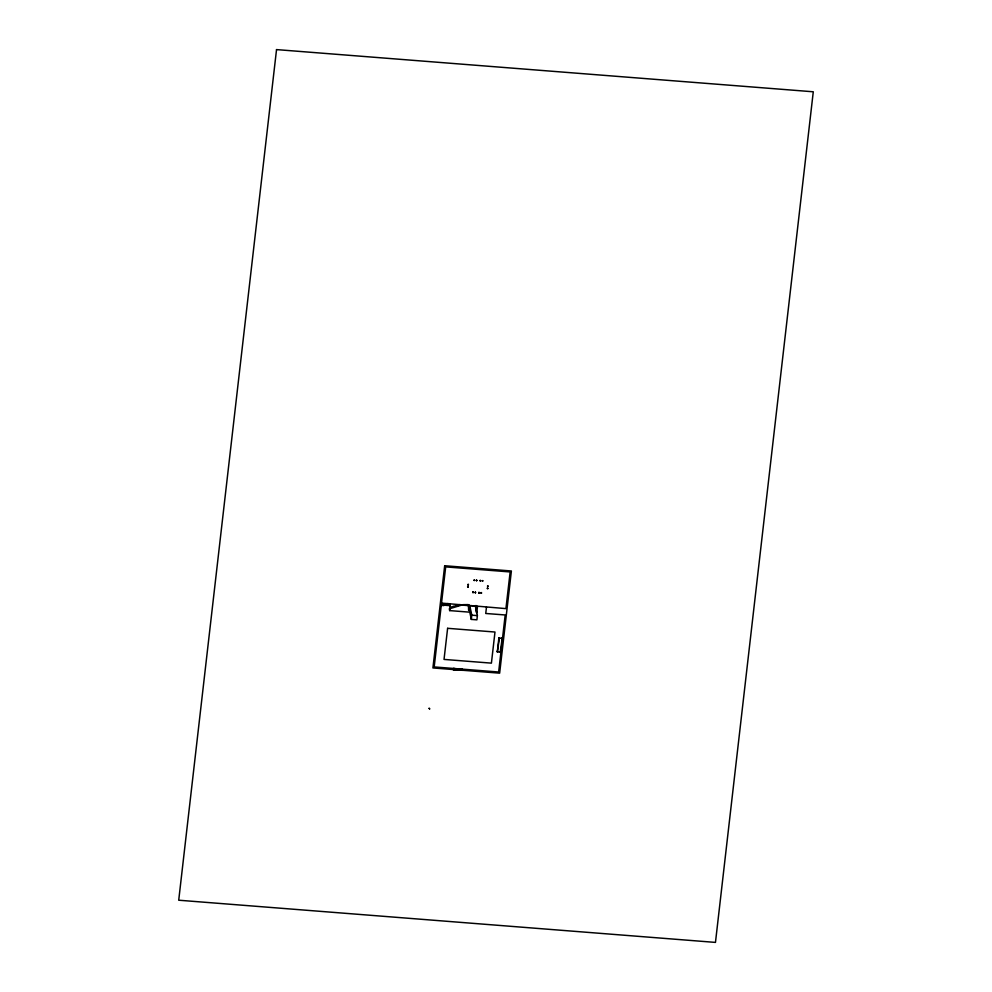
<?xml version="1.0" encoding="UTF-8"?>
<svg xmlns="http://www.w3.org/2000/svg" width="992" height="992" viewBox="0 0 992 992"><rect width="100%" height="100%" fill="white"/><g stroke="black" fill="none" stroke-linecap="round" stroke-linejoin="round"><path stroke-width="1.49" d="M441.378 603.099L505.932 608.617L510.148 571.95L445.681 566.891L434.174 666.934L498.641 672.006L505.201 614.966L485.745 613.478L486.477 607.042M450.058 604.711L441.105 603.942L444.094 604.277M450.331 603.843L447.342 603.607M498.877 637.98L497.339 651.98L499.41 638.104M441.08 603.942L440.919 605.356L443.908 605.591M449.872 606.062L450.033 604.649M450.145 605.157L450.306 603.744M470.555 612.238L449.686 610.601L450.244 605.666L441.304 604.959M453.096 669.451L462.545 670.195M453.567 668.372L452.96 669.575L462.656 670.332M453.406 669.476L454.038 668.41M468.125 586.88A25.742 8.432 6.6 0 1 468.075 587.09L467.654 586.694A20.187 6.609 6.6 0 0 467.74 586.495M468.373 584.71A25.742 8.432 6.6 0 1 468.336 584.92L467.902 584.524A20.187 6.609 6.6 0 0 467.988 584.325M468.075 587.09L468.125 586.731A25.742 8.432 6.6 0 0 468.162 586.52M468.336 584.92L468.373 584.561A25.742 8.432 6.6 0 0 468.41 584.35M468.422 605.17L468.646 610.278L469.253 604.984M453.976 668.943L461.875 669.03M462.322 669.154L462.669 670.245M473.258 591.951A25.742 2.654 -85.5 0 1 473.296 592.249L472.924 592.224A25.742 2.654 -85.5 0 0 472.886 591.914M474.151 580.469L474.201 580.022A20.187 2.083 -85.5 0 1 474.151 579.936L474.151 580.469A25.742 2.654 -85.5 0 1 474.102 580.332M471.312 619.405L471.795 615.164L469.749 605.554L469.266 609.795L471.312 619.405L476.904 619.839L477.388 615.61L475.342 606L471.15 605.666M476.445 580.642L476.495 580.208A20.187 2.083 -85.5 0 1 476.433 580.122L476.445 580.642A25.742 2.654 -85.5 0 1 476.396 580.518M475.552 592.125A25.742 2.654 -85.5 0 1 475.59 592.422L475.218 592.398A25.742 2.654 -85.5 0 0 475.18 592.1M475.664 608.158L475.962 605.504L476.123 606.273M479.186 592.41A25.742 2.654 -85.5 0 1 479.223 592.72L478.851 592.683A25.742 2.654 -85.5 0 0 478.814 592.385M480.128 580.494L480.5 580.518A20.187 2.083 -85.5 0 0 480.5 580.518L480.128 580.494A20.187 2.083 -85.5 0 1 480.078 580.407M476.792 612.783L477.524 606.335M481.48 592.596A25.742 2.654 -85.5 0 1 481.517 592.894L481.145 592.869A25.742 2.654 -85.5 0 0 481.108 592.559M482.372 581.114L482.422 580.68A20.187 2.083 -85.5 0 1 482.36 580.58L482.372 581.114A25.742 2.654 -85.5 0 1 482.323 580.977M487.742 588.12A20.187 6.609 6.6 0 0 487.928 588.343L487.456 588.306A25.742 8.432 6.6 0 1 487.32 588.082M487.99 585.95A20.187 6.609 6.6 0 0 488.176 586.173L487.704 586.136A25.742 8.432 6.6 0 1 487.568 585.912M497.339 651.98L497.302 651.161M501.84 638.811L501.828 637.992M473.296 592.249L472.924 592.224A20.187 2.083 -85.5 0 1 472.874 592.658M479.223 592.72L478.851 592.683A20.187 2.083 -85.5 0 1 478.801 593.129M462.842 604.674L468.212 604.599M458.726 604.847L460.139 604.562M468.236 605.591L461.714 605.083L449.302 608.828L449.686 610.601M458.837 605.356L455.96 605.628M453.195 606.397L455.985 605.728M450.418 607.178L453.208 606.509M471.795 615.164L477.388 615.61M499.336 638.761L498.778 638.55M500.7 651.508L500.266 652.203L497.624 651.93M500.253 652.141L502.212 638.253L498.802 638.054M454.014 668.583L461.85 669.203M461.801 669.65L462.16 670.17M475.714 608.914L476.507 612.758M475.131 592.497A20.187 2.083 -85.5 0 1 475.168 592.832M475.503 592.522A20.187 2.083 -85.5 0 1 475.54 592.869M473.221 592.348A20.187 2.083 -85.5 0 1 473.246 592.683M481.058 592.968A20.187 2.083 -85.5 0 1 481.095 593.303M481.442 592.993A20.187 2.083 -85.5 0 1 481.467 593.328M479.148 592.819A20.187 2.083 -85.5 0 1 479.173 593.154M474.523 580.494A25.742 2.654 -85.5 0 1 474.474 580.37M474.573 580.06A20.187 2.083 -85.5 0 1 474.523 579.973M476.867 580.233A20.187 2.083 -85.5 0 1 476.805 580.146M476.817 580.68A25.742 2.654 -85.5 0 1 476.768 580.543M480.078 580.928A25.742 2.654 -85.5 0 1 480.029 580.804M480.45 580.965A25.742 2.654 -85.5 0 1 480.401 580.828M482.794 580.704A20.187 2.083 -85.5 0 1 482.744 580.618M482.744 581.138A25.742 2.654 -85.5 0 1 482.695 581.014M487.667 586.495A25.742 8.432 6.6 0 1 487.531 586.272M488.126 586.532A20.187 6.609 6.6 0 1 487.952 586.309M487.878 588.702A20.187 6.609 6.6 0 1 487.704 588.479M487.419 588.665A25.742 8.432 6.6 0 1 487.283 588.442M467.703 586.842A20.187 6.609 6.6 0 1 467.616 587.053M467.951 584.672A20.187 6.609 6.6 0 1 467.864 584.883M276.532 49.6L178.721 900.215L715.468 942.4L813.279 91.785L276.532 49.6M444.676 565.738L432.921 667.951L499.646 673.159L511.388 570.983L444.676 565.738M429.139 708.313L429.648 708.883L429.139 708.313M447.615 628.308L444.032 659.42L491.412 663.14L494.983 632.028L447.615 628.308"/></g></svg>
